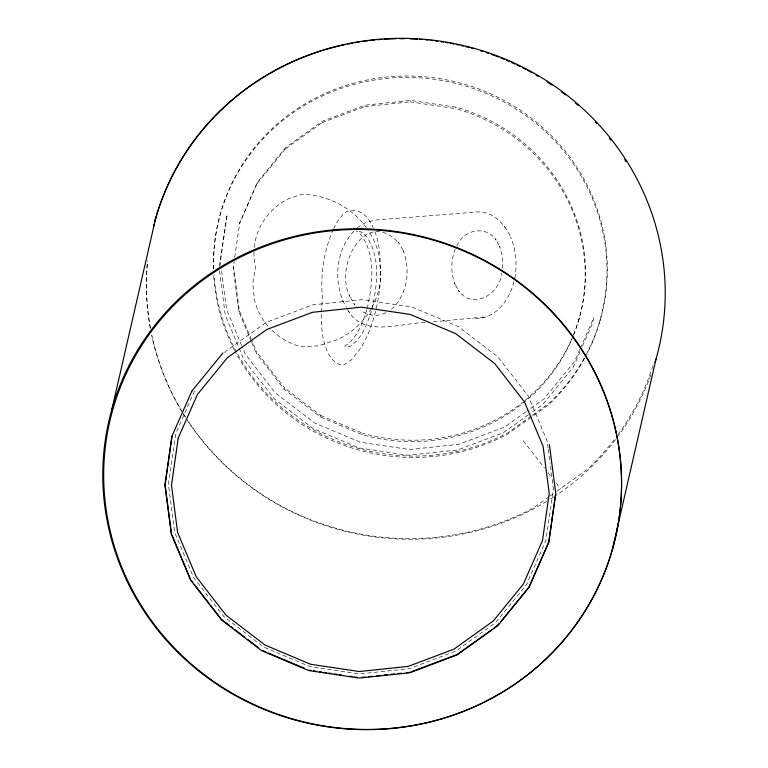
<?xml version="1.0" encoding="UTF-8"?>
<svg xmlns="http://www.w3.org/2000/svg" width="768" height="768" viewBox="0 0 768 768"><rect width="100%" height="100%" fill="white"/><g stroke="black" fill="none" stroke-linecap="round" stroke-linejoin="round"><path stroke-width="0.58" stroke-dasharray="3.84 2.88" d="M321.36 312.144L322.512 297.629A64.867 28.877 -81.7 0 1 333.091 229.968M502.33 268.31L502.8 263.693L501.965 254.525L499.43 246.038L500.17 247.363L495.36 238.819L496.09 240.144C486.269 224.563 462.701 229.882 456.854 246.106M514.829 278.333C517.142 264.47 516.298 249.859 510.47 236.957M219.245 266.39L227.136 214.541L220.378 261.888L220.829 265.373M251.261 341.366L238.934 311.981L233.194 267.878L234.202 261.706M234.71 257.222L239.779 222.605L257.597 182.016L285.773 147.437L322.378 121.238L364.925 105.187L410.515 100.397L456.029 107.174A176.333 169.584 12.9 0 1 573.398 334.944M367.258 308.419C372.528 283.843 376.714 253.421 359.203 232.723L356.4 231.418M372.048 309.11C377.309 284.534 381.494 254.122 363.994 233.424L359.309 231.235M220.339 214.138L220.666 212.717M239.779 222.605L239.443 224.045L257.597 182.016M233.194 267.878L233.52 266.438L239.261 310.541L251.126 338.842M238.934 311.981L239.261 310.541M257.27 183.456L285.437 148.877L285.773 147.437M573.062 336.394A176.333 169.584 12.9 0 1 362.688 434.822L320.333 416.928L284.045 389.136L256.272 353.338L256.608 351.898L251.587 339.926M285.437 148.877L322.051 122.678L322.378 121.238M284.045 389.136L284.371 387.696L256.608 351.898M322.051 122.678L364.598 106.637L364.925 105.187M320.333 416.928L320.669 415.488L284.371 387.696M364.598 106.637L410.179 101.837L410.515 100.397M362.688 434.822L363.014 433.382A176.333 169.584 12.9 0 0 522.547 402.374M573.514 335.27A176.333 169.584 12.9 0 0 455.702 108.624L456.029 107.174M578.938 319.402L579.264 317.962M600 320.774L600.317 319.363M455.299 248.918C450.845 260.246 450.643 273.101 455.088 284.467L454.349 283.133L459.168 291.677L458.429 290.352C472.646 310.877 500.304 293.827 501.859 272.918M513.85 281.558C509.837 300.442 493.594 321.533 472.31 318.134M366.893 309.485C362.506 322.934 357.312 338.122 344.765 346.051L349.555 346.742C362.093 338.822 367.286 323.635 371.683 310.186M194.515 390.902L176.006 433.046L168.403 484.272L174.672 532.416L193.613 577.565L223.92 616.646L263.539 646.992L309.773 666.528L359.462 673.93L409.229 668.698L455.683 651.178L495.648 622.579L526.406 584.832L545.856 540.518L553.459 489.293L550.243 464.63M579.898 349.334L574.598 361.382L544.166 398.736L526.81 411.158M580.378 348.23L593.856 317.539L592.55 323.222L582.442 346.243M580.042 351.725L573.302 367.075L542.87 404.419L529.363 414.086M224.717 352.838L226.214 350.995L266.179 322.387L312.634 304.867L362.4 299.635L412.09 307.046L458.323 326.582L497.942 356.918L528.259 396L547.19 441.149L548.102 448.195M353.923 231.168C336.317 249.475 333.514 279.034 343.334 301.843M391.488 309.254C407.453 294.816 410.813 270.173 403.19 250.646L403.93 251.981L398.314 241.997L399.053 243.322C365.606 206.179 333.821 266.275 349.891 296.448L349.152 295.123L354.778 305.107L354.038 303.773L356.438 306.23M525.84 411.85L504.624 427.037L458.669 444.374L409.421 449.549L360.259 442.224L314.515 422.89L275.309 392.87L245.318 354.202L242.112 346.579M528.403 414.768L503.318 432.72L457.363 450.058L408.125 455.232L358.954 447.907L313.21 428.573L274.003 398.554L244.013 359.885L225.283 315.216L219.226 268.733M531.341 415.978L507.946 432.72A197.194 189.648 12.9 0 1 237.13 353.165M532.31 415.277L548.88 403.411A197.194 189.648 12.9 0 0 584.534 357.619M548.89 496.896L533.501 507.907A259.392 249.466 12.9 0 1 187.872 420.758M549.85 496.205L555.619 492.077M556.579 491.386L587.357 469.363A259.392 249.466 12.9 0 0 615.389 438.182M357.139 227.693L366.48 222.086L376.483 219.936L474.701 212.17C491.53 209.539 505.2 223.939 511.21 238.282M385.853 312.634C377.894 317.232 367.699 315.562 360.432 310.32M425.05 322.598C399.168 323.002 361.325 338.832 346.646 307.709M433.315 321.811L487.325 316.714M410.179 101.837L455.702 108.624M320.669 415.488L363.014 433.382M523.238 440.688L544.387 467.952M548.026 472.646L551.674 477.35M556.051 482.995L560.429 488.63M342.595 300.518L346.454 307.363M504.403 226.205L505.142 227.53M348.662 311.27L349.402 312.595M251.712 342.461L256.272 353.338M241.661 345.485L226.579 309.533L221.434 270.029M548.256 449.366L550.09 463.459M321.178 314.381L321.898 330.211A64.934 28.906 -81.7 0 0 342.307 365.165L344.122 364.848L351.456 359.808L360.518 348.413A79.363 35.328 -81.7 0 0 375.562 311.309M333.61 228.854A64.867 28.877 -81.7 0 1 338.035 220.666L343.45 213.725L346.003 211.968A79.363 35.328 -81.7 0 1 373.238 227.52M374.947 231.677A79.363 35.328 -81.7 0 1 379.949 254.448L380.659 273.917A79.363 35.328 -81.7 0 1 375.83 310.214M652.973 365.568A259.392 249.466 12.9 0 1 618.24 434.323M185.29 416.774A259.392 249.466 12.9 0 1 183.408 413.77M182.784 412.762A259.392 249.466 12.9 0 1 151.786 335.165M150.384 328.118A259.392 249.466 12.9 0 1 147.485 261.696M213.408 269.04A197.194 189.648 12.9 0 1 453.898 82.915A197.194 189.648 12.9 0 1 585.35 356.957M584.784 357.994A197.194 189.648 12.9 0 1 548.563 404.832L507.619 434.131A197.194 189.648 12.9 0 1 235.104 351.418M234.547 350.352A197.194 189.648 12.9 0 1 213.658 274.944M213.763 268.8A197.194 189.648 12.9 0 1 452.429 81.082A197.194 189.648 12.9 0 1 586.771 353.443M236.554 352.118A197.194 189.648 12.9 0 1 214.051 274.723M650.899 374.861A259.901 249.955 12.9 0 1 618.451 435.725M615.571 439.574A259.901 249.955 12.9 0 1 554.688 496.31M553.69 496.973A259.901 249.955 12.9 0 1 547.632 500.803M546.614 501.427A259.901 249.955 12.9 0 1 185.99 418.166M185.347 417.168A259.901 249.955 12.9 0 1 182.227 412.128M181.622 411.12A259.901 249.955 12.9 0 1 151.776 335.395M150.374 328.33A259.901 249.955 12.9 0 1 147.581 260.592M571.498 339.398A176.333 169.584 12.9 0 1 523.478 401.635M371.942 307.344A79.363 76.33 12.9 0 0 380.832 275.894L379.152 255.974A79.363 76.33 12.9 0 0 367.219 228.883M371.366 308.381A79.363 76.33 12.9 0 1 337.872 339.446L318.403 345.84L302.602 346.829L298.704 346.138A64.934 62.448 12.9 0 1 270.998 329.357M366.518 227.904A79.363 76.33 12.9 0 0 305.635 194.506L300.144 194.842L288.509 198.797A64.867 62.39 12.9 0 0 254.227 247.632M253.949 252.269A64.867 62.39 12.9 0 0 255.542 267.379L252.778 283.45L254.429 299.731A64.934 62.448 12.9 0 0 270.221 328.56"/><path stroke-width="1.15" d="M172.032 436.214L165.091 484.858L171.466 533.798M555.533 494.573L548.765 542.035L528.989 587.078L500.698 621.782M112.003 408.931L155.616 218.525M612.384 549.475A259.901 249.955 12.9 0 0 296.467 235.872A259.901 249.955 12.9 0 0 177.734 652.262A259.901 249.955 12.9 0 0 612.384 549.475L655.997 359.069M191.808 391.171L171.878 436.406L164.938 485.078L171.36 534.25L190.608 580.138L221.424 619.853L261.696 650.698L308.688 670.56L359.194 678.086L409.786 672.768L456.998 654.96L497.616 625.882L529.027 587.347L548.813 542.285L555.763 493.603L549.389 444.643M191.664 391.334L222.941 352.954M499.21 623.616L493.853 628.214M491.914 629.597L457.094 654.518L410.986 671.904M361.651 677.395L365.184 677.021M368.707 676.656L372.24 676.282M376.944 675.792L380.477 675.418M384 675.043L387.533 674.669M391.066 674.304L394.589 673.93M398.122 673.555L401.654 673.19M406.358 672.691L409.882 672.326M308.784 670.118L311.136 670.464M313.488 670.819L315.84 671.165M319.363 671.693L321.706 672.038M324.058 672.394L326.41 672.739M328.762 673.094L331.104 673.44M334.627 673.968L336.979 674.314M339.331 674.669L341.683 675.014M349.901 676.243L352.253 676.589M354.595 676.944L356.947 677.29M262.886 650.717L266.17 652.099M268.349 653.03L304.416 668.266M229.008 625.152L221.52 619.411L210.518 605.232M230.89 626.582L232.762 628.022M234.634 629.453L244.934 637.344M247.747 639.494L258.048 647.386M191.443 580.637L192.912 582.528M194.381 584.419L209.05 603.341M171.917 534.893L190.704 579.696M153.485 226.493A259.392 249.466 12.9 0 1 154.07 224.198A259.901 249.955 12.9 0 0 153.485 226.512M339.715 45.811A259.392 249.466 12.9 0 0 154.675 221.923A259.901 249.955 12.9 0 1 474.355 48.394A259.901 249.955 12.9 0 1 654.998 362.467M340.848 45.542A259.392 249.466 12.9 0 1 345.427 44.525M347.731 44.045A259.392 249.466 12.9 0 1 352.368 43.142M354.701 42.72A259.392 249.466 12.9 0 1 359.386 41.942M362.909 41.405A259.392 249.466 12.9 0 1 367.632 40.771M370.003 40.483A259.392 249.466 12.9 0 1 374.746 39.974M377.117 39.754A259.392 249.466 12.9 0 1 381.878 39.37M384.259 39.206A259.392 249.466 12.9 0 1 396.134 38.736M399.696 38.698A259.392 249.466 12.9 0 1 404.41 38.717M410.304 38.851A259.392 249.466 12.9 0 1 417.398 39.197M419.77 39.35A259.392 249.466 12.9 0 1 422.141 39.533M425.702 39.84A259.392 249.466 12.9 0 1 428.083 40.07M430.454 40.32A259.392 249.466 12.9 0 1 432.835 40.598M435.206 40.886A259.392 249.466 12.9 0 1 437.587 41.203M441.139 41.722A259.392 249.466 12.9 0 1 443.51 42.086M445.872 42.48A259.392 249.466 12.9 0 1 448.234 42.883M450.586 43.315A259.392 249.466 12.9 0 1 454.109 44.006M456.442 44.486A259.392 249.466 12.9 0 1 458.774 44.986M461.098 45.514A259.392 249.466 12.9 0 1 463.421 46.051M465.725 46.618A259.392 249.466 12.9 0 1 469.171 47.491M471.456 48.106A259.392 249.466 12.9 0 1 473.722 48.73M480.528 50.736A259.392 249.466 12.9 0 1 482.784 51.446M486.182 52.56A259.392 249.466 12.9 0 1 488.438 53.318M491.808 54.509A259.392 249.466 12.9 0 1 498.528 57.014M500.755 57.888A259.392 249.466 12.9 0 1 504.077 59.242M506.285 60.173A259.392 249.466 12.9 0 1 509.578 61.603M511.766 62.573A259.392 249.466 12.9 0 1 515.021 64.07M517.181 65.098A259.392 249.466 12.9 0 1 520.387 66.662M522.518 67.728A259.392 249.466 12.9 0 1 525.686 69.36M527.779 70.464A259.392 249.466 12.9 0 1 531.936 72.73M536.026 75.062A259.392 249.466 12.9 0 1 538.051 76.253M547.075 81.85A259.392 249.466 12.9 0 1 552.019 85.133M561.706 92.035A259.392 249.466 12.9 0 1 565.488 94.925M575.597 103.19A259.392 249.466 12.9 0 1 578.275 105.514M595.229 121.901A259.392 249.466 12.9 0 1 596.861 123.648M609.37 138.182A259.392 249.466 12.9 0 1 610.858 140.064M624.701 159.542A259.392 249.466 12.9 0 1 625.968 161.539M178.195 438.182L171.485 485.222L177.581 532.349L196.205 576.749L226.022 615.187L264.989 645.024L310.464 664.243L359.338 671.53L408.278 666.384L453.965 649.152L493.277 621.014L523.382 584.064L542.506 540.509L549.216 493.469L543.11 446.342L524.486 401.933L494.669 363.504L455.702 333.658L410.227 314.438L361.354 307.162L312.413 312.307L266.726 329.53L227.414 357.667L197.318 394.618L178.195 438.182M178.493 652.176A259.411 249.485 12.9 0 0 612.336 549.59A259.411 249.485 12.9 0 0 297.005 236.573A259.411 249.485 12.9 0 0 178.493 652.176"/></g></svg>
